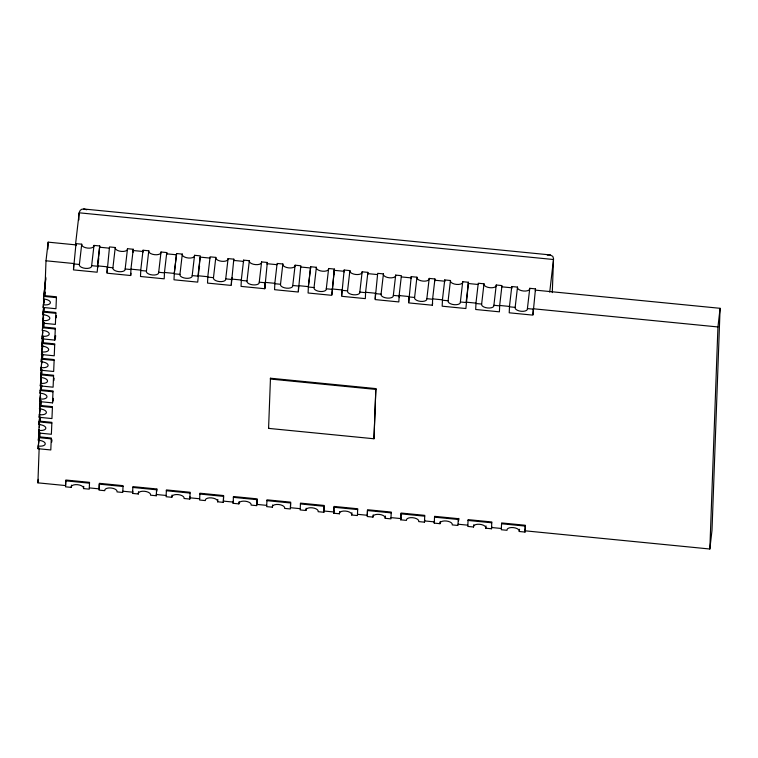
<?xml version="1.0" encoding="UTF-8"?>
<svg xmlns="http://www.w3.org/2000/svg" width="758" height="758" viewBox="0 0 758 758"><rect width="100%" height="100%" fill="white"/><g stroke="black" fill="none" stroke-linecap="round" stroke-linejoin="round"><path stroke-width="1.14" d="M39.748 432.297L39.577 436.883L51.307 438.039L50.805 449.958L38.023 448.698L39.037 438.133M38.118 446.017A6.216 2.89 6.6 0 0 45.272 443.837A6.216 2.89 6.6 0 0 38.326 440.275L39.084 431.965M40.278 417.743L40.146 421.192L51.876 422.348L51.373 434.268L38.592 433.007L39.473 423.561M38.696 430.326A6.216 2.89 6.6 0 0 45.85 428.147A6.216 2.89 6.6 0 0 38.904 424.584L39.786 415.147M40.894 400.906L40.724 405.502L52.444 406.648L51.951 418.568L39.17 417.307L40.051 407.87M39.264 414.626A6.216 2.89 6.6 0 0 46.418 412.456A6.216 2.89 6.6 0 0 39.473 408.894L40.619 397.201M40.487 393.307L39.738 401.617L52.52 402.877L53.041 398.376M39.842 398.935A6.216 2.89 6.6 0 0 46.996 396.766A6.216 2.89 6.6 0 0 40.051 393.203L40.799 384.884M42.031 369.525L41.87 374.111L53.591 375.267L53.098 387.186L40.316 385.926L41.32 375.362M40.411 383.245A6.216 2.89 6.6 0 0 47.565 381.066A6.216 2.89 6.6 0 0 40.619 377.503L41.368 369.193M42.609 353.825L42.439 358.42L54.169 359.576L53.666 371.486L40.885 370.236L42.031 358.543M40.989 367.545A6.216 2.89 6.6 0 0 48.142 365.375A6.216 2.89 6.6 0 0 41.197 361.812L42.069 352.375M43.178 338.134L43.017 342.72L54.737 343.876L54.235 355.796L41.463 354.536L42.211 346.226M41.557 351.854A6.216 2.89 6.6 0 0 48.711 349.684A6.216 2.89 6.6 0 0 41.766 346.122L42.78 335.557M55.334 335.595L54.813 340.105L42.031 338.845L42.78 330.535M42.126 336.164A6.216 2.89 6.6 0 0 49.279 333.984A6.216 2.89 6.6 0 0 42.334 330.422L43.092 322.112M44.286 307.9L44.154 311.339L55.884 312.495L55.381 324.415L42.6 323.154L43.613 312.59M42.704 320.473A6.216 2.89 6.6 0 0 49.857 318.294A6.216 2.89 6.6 0 0 42.912 314.731L43.528 307.549M75.895 244.881L48.161 242.153L46.001 260.79L44.731 295.648L56.452 296.795L55.959 308.714L43.178 307.464L43.926 299.145M43.272 304.773A6.216 2.89 6.6 0 0 50.426 302.603A6.216 2.89 6.6 0 0 43.481 299.04L45.793 277.21M89.453 483.178L65.738 480.837L65.52 486.825L71.252 487.385A6.216 2.89 6.6 0 1 77.505 484.684A6.216 2.89 6.6 0 1 83.513 488.588L89.236 489.156L89.548 482.353L65.832 480.022L65.633 485.575L37.9 482.846L39.17 447.987M52.52 402.877L53.022 390.957L41.292 389.801L41.463 385.216M54.813 340.105L55.315 328.186L43.585 327.03L43.756 322.444M47.906 249.117L48.161 242.153M99.649 247.961L99.715 245.971L93.992 245.403A6.216 2.89 6.6 0 1 87.739 248.103A6.216 2.89 6.6 0 1 81.731 244.199L75.999 243.631L73.441 269.886L97.157 272.217L99.611 247.212L109.417 248.179M73.535 269.071L73.734 263.519L46.001 260.79M75.933 245.63L75.999 243.631M78.927 219.896C78.737 216.314 78.055 208.592 83.768 208.99L550.175 254.915L552.819 256.412L553.53 258.62L552.288 292.607M133.133 252.262L133.237 249.268L127.505 248.7A6.216 2.89 6.6 0 1 121.261 251.4A6.216 2.89 6.6 0 1 115.254 247.496L109.522 246.928L106.963 273.183L130.679 275.524L130.935 273.268M107.058 272.368L107.257 266.816L97.45 265.859M130.679 275.524L130.973 269.156L140.78 270.123L140.486 276.49L164.192 278.821L164.495 272.454L174.302 273.42L173.999 279.787L197.715 282.128L200.169 257.114L209.975 258.08M132.565 493.42L132.877 486.627L156.593 488.957L156.281 495.76L150.548 495.192A6.216 2.89 6.6 0 0 144.541 491.288A6.216 2.89 6.6 0 0 138.297 493.989L132.565 493.42L132.83 491.175M142.968 252.224L143.044 250.235L148.776 250.794A6.216 2.89 6.6 0 0 154.784 254.697A6.216 2.89 6.6 0 0 161.028 252.007L166.76 252.566L166.684 254.565M176.491 255.531L176.567 253.532L182.299 254.101A6.216 2.89 6.6 0 0 188.306 258.004A6.216 2.89 6.6 0 0 194.55 255.304L200.283 255.872L197.933 276.139L192.2 275.58A6.216 2.89 6.6 0 1 185.956 278.271A6.216 2.89 6.6 0 1 179.949 274.368L174.217 273.809L176.567 253.532M189.803 499.058L190.116 492.264L166.4 489.924L166.087 496.727L171.82 497.286A6.216 2.89 6.6 0 1 178.064 494.595A6.216 2.89 6.6 0 1 184.071 498.489L189.803 499.058L190.059 496.803M233.237 502.08L223.43 501.114L223.638 495.561L199.923 493.221L199.61 500.024L205.342 500.593A6.216 2.89 6.6 0 1 211.586 497.892A6.216 2.89 6.6 0 1 217.593 501.796L223.326 502.355L223.544 496.376L199.828 494.036M231.455 279.437L225.723 278.878A6.216 2.89 6.6 0 1 219.479 281.578A6.216 2.89 6.6 0 1 213.472 277.674L207.739 277.106L210.089 256.839L215.822 257.398A6.216 2.89 6.6 0 0 221.829 261.302A6.216 2.89 6.6 0 0 228.073 258.601L233.805 259.17L231.237 285.425L207.521 283.085L207.825 276.717L198.018 275.76M231.332 284.61L231.541 279.058L241.338 280.024L241.044 286.391L264.76 288.722L265.281 284.222M233.729 261.159L233.805 259.17M233.35 497.343L257.066 499.674L256.848 505.662L251.116 505.093A6.216 2.89 6.6 0 0 245.109 501.19A6.216 2.89 6.6 0 0 238.865 503.89L233.132 503.321L233.445 496.528L257.161 498.859L256.953 504.411L266.759 505.378M243.536 262.126L243.612 260.136L249.344 260.695A6.216 2.89 6.6 0 0 255.342 264.599A6.216 2.89 6.6 0 0 261.595 261.908L267.328 262.467L267.252 264.466M264.76 288.722L267.328 262.467M264.855 287.907L265.054 282.355L274.86 283.321L274.567 289.689L298.282 292.029L300.841 265.774L295.118 265.205A6.216 2.89 6.6 0 1 288.864 267.906A6.216 2.89 6.6 0 1 282.857 264.002L277.125 263.433L274.784 283.71L280.517 284.269A6.216 2.89 6.6 0 0 286.524 288.173A6.216 2.89 6.6 0 0 292.768 285.482L298.5 286.041M268.578 428.384L270.473 378.223L375.873 388.598L373.978 438.759L268.578 428.384L268.664 427.569M298.377 291.214L298.576 285.662L308.383 286.628L308.089 292.995L331.805 295.326L334.363 269.071L328.631 268.503A6.216 2.89 6.6 0 1 322.387 271.203A6.216 2.89 6.6 0 1 316.38 267.299L310.647 266.74L308.307 287.007L314.039 287.576A6.216 2.89 6.6 0 0 320.047 291.479A6.216 2.89 6.6 0 0 326.291 288.779L332.023 289.348M310.581 268.73L310.647 266.74M357.624 509.575L333.908 507.244L333.691 513.223L339.423 513.791A6.216 2.89 6.6 0 1 345.667 511.091A6.216 2.89 6.6 0 1 351.674 514.995L357.406 515.563L357.719 508.76L334.003 506.429L333.804 511.982L323.998 511.015L324.197 505.463L300.481 503.123L300.168 509.926L305.9 510.494A6.216 2.89 6.6 0 1 312.154 507.794A6.216 2.89 6.6 0 1 318.152 511.697L323.884 512.256L324.102 506.278L300.386 503.947M331.9 294.511L334.259 270.322L344.066 271.288M334.183 274.055L334.363 269.071M367.81 274.368L367.886 272.368L362.153 271.809A6.216 2.89 6.6 0 1 355.909 274.5A6.216 2.89 6.6 0 1 349.902 270.606L344.17 270.038L341.612 296.293L365.328 298.624L365.621 292.256L375.428 293.223L375.219 298.775M341.706 295.478L341.905 289.926L332.099 288.959M344.094 272.027L344.17 270.038M375.343 293.611L381.075 294.17A6.216 2.89 6.6 0 0 387.082 298.074A6.216 2.89 6.6 0 0 393.336 295.383L399.059 295.942L401.408 275.675L395.676 275.107A6.216 2.89 6.6 0 1 389.432 277.807A6.216 2.89 6.6 0 1 383.425 273.903L377.692 273.335L375.125 299.59L398.841 301.93L399.144 295.563L408.95 296.53L408.742 302.072M373.978 438.759L375.873 388.598M424.707 519.912L424.452 522.167L418.719 521.599A6.216 2.89 6.6 0 0 412.712 517.695A6.216 2.89 6.6 0 0 406.468 520.395L400.736 519.827L400.954 513.848L424.669 516.179M434.855 280.972L434.931 278.972L429.199 278.413A6.216 2.89 6.6 0 1 422.955 281.104A6.216 2.89 6.6 0 1 416.947 277.201L411.215 276.642L408.647 302.897L432.363 305.228L432.629 302.973M411.139 278.631L411.215 276.642M424.452 522.167L424.764 515.364L401.048 513.033L400.849 518.576L391.043 517.619M432.363 305.228L432.666 298.86L442.464 299.827L442.17 306.194L465.886 308.525L468.34 283.52L478.146 284.487M434.258 523.124L434.571 516.331L458.287 518.661L457.974 525.465L452.242 524.896A6.216 2.89 6.6 0 0 446.235 520.992A6.216 2.89 6.6 0 0 439.991 523.693L434.258 523.124L434.514 520.879M444.662 281.929L444.738 279.939L450.47 280.507A6.216 2.89 6.6 0 0 456.468 284.411A6.216 2.89 6.6 0 0 462.721 281.711L468.453 282.27L468.378 284.269M491.497 528.762L491.809 521.968L468.093 519.628L467.781 526.431L473.504 526.99A6.216 2.89 6.6 0 1 479.757 524.299A6.216 2.89 6.6 0 1 485.764 528.203L491.497 528.762L491.752 526.516M511.707 288.533L511.773 286.543L517.506 287.102A6.216 2.89 6.6 0 0 523.513 291.006A6.216 2.89 6.6 0 0 529.757 288.315L535.489 288.874L535.423 290.873M535.385 290.125L720.1 308.307L711.999 530.363L709.839 549.01L525.123 530.818L525.322 525.266L501.606 522.935L501.294 529.728L507.026 530.297A6.216 2.89 6.6 0 1 513.28 527.596A6.216 2.89 6.6 0 1 519.277 531.5L525.01 532.069L525.228 526.08L501.512 523.75M535.489 288.874L532.931 315.129L509.215 312.798L509.509 306.431L499.702 305.465L499.408 311.832L475.692 309.491L475.986 303.124L466.179 302.158M533.026 314.314L533.225 308.762L717.94 326.954L709.839 549.01M43.481 299.04L45.831 278.764M43.178 307.464L44.087 299.581M44.731 295.648L45.139 292.152M44.049 303.039L44.315 300.784M42.912 314.731L43.566 309.103M42.6 323.154L43.651 314.144M43.348 319.857L43.613 317.611M42.334 330.422L43.253 322.538M42.031 338.845L42.818 332.089M43.585 327.03L44.125 322.368M41.766 346.122L42.808 337.111M41.463 354.536L42.505 345.525M43.017 342.72L43.547 338.068M42.59 347.865L42.855 345.62M41.197 361.812L42.107 353.929M40.885 370.236L41.273 366.853M41.538 364.598L41.927 361.225M42.439 358.42L42.846 354.924M40.619 377.503L41.273 371.875M40.316 385.926L41.358 376.916M41.055 382.629L41.32 380.383M40.051 393.203L40.96 385.32M39.871 400.489L40.525 394.861M41.292 389.801L41.832 385.14M39.473 408.894L39.738 406.639M39.994 404.384L40.515 399.883M39.17 417.307L40.212 408.306M40.724 405.502L41.264 400.84M40.307 410.637L40.562 408.391M38.904 424.584L39.814 416.701M38.592 433.007L38.99 429.625M39.245 427.37L39.634 423.997M40.146 421.192L40.553 417.696M38.326 440.275L38.98 434.647M38.023 448.698L39.065 439.687M39.577 436.883L39.842 434.552M56.149 317.773L56.424 315.404M37.9 482.846L38.307 479.35M55.41 338.059L55.685 335.69M53.865 380.544L54.14 378.176M53.126 400.83L53.392 398.462M51.705 442.151L51.98 439.82M75.412 245.431L79.183 212.809L553.492 259.511L549.721 292.133M99.715 245.971L97.375 266.238L91.642 265.67A6.216 2.89 6.6 0 1 85.398 268.37A6.216 2.89 6.6 0 1 79.391 264.466L81.731 244.199M91.642 265.67L93.992 245.403M71.252 487.385L71.517 485.129M97.678 267.716L97.934 265.461M98.464 260.923L98.73 258.592M83.513 488.588L83.768 486.342M133.237 249.268L130.897 269.535L125.165 268.976A6.216 2.89 6.6 0 1 118.921 271.667A6.216 2.89 6.6 0 1 112.914 267.773L115.254 247.496M125.165 268.976L127.505 248.7M143.044 250.235L140.704 270.502L146.427 271.07A6.216 2.89 6.6 0 0 152.434 274.974A6.216 2.89 6.6 0 0 158.687 272.274L164.42 272.842L166.76 252.566M146.427 271.07L148.776 250.794M158.687 272.274L161.028 252.007M138.297 493.989L138.562 491.734M174.302 273.42L176.453 254.783L166.646 253.816M179.949 274.368L182.299 254.101M156.281 495.76L156.546 493.505M156.802 491.25L157.067 489.005M192.2 275.58L194.55 255.304M171.82 497.286L172.075 495.031M199.297 268.493L199.562 266.162M213.472 277.674L215.822 257.398M225.723 278.878L228.073 258.601M231.891 279.797L232.147 277.542M243.612 260.136L241.262 280.403L246.994 280.972A6.216 2.89 6.6 0 0 253.001 284.875A6.216 2.89 6.6 0 0 259.245 282.175L264.978 282.743M217.593 501.796L217.849 499.541M246.994 280.972L249.344 260.695M223.326 502.355L223.582 500.109M233.132 503.321L233.388 501.076M259.245 282.175L261.595 261.908M238.865 503.89L239.121 501.635M280.517 284.269L282.857 264.002M270.473 378.223L270.379 379.038L375.779 389.413M292.768 285.482L295.118 265.205M300.282 508.675L290.475 507.708L290.674 502.166L266.968 499.825L266.655 506.628L272.378 507.187L272.643 504.932M308.383 286.628L310.543 267.981L300.736 267.015M314.039 287.576L316.38 267.299M326.291 288.779L328.631 268.503M305.9 510.494L306.166 508.239M367.886 272.368L365.546 292.645L359.813 292.076A6.216 2.89 6.6 0 1 353.56 294.777A6.216 2.89 6.6 0 1 347.562 290.873L349.902 270.606M323.884 512.256L324.405 507.519M333.691 513.223L333.956 510.977M359.813 292.076L362.153 271.809M339.423 513.791L339.688 511.536M351.674 514.995L351.939 512.749M381.075 294.17L383.425 273.903M393.336 295.383L395.676 275.107M391.147 512.882L367.431 510.541L367.213 516.53L372.945 517.089L373.201 514.843M399.343 297.619L399.627 295.175M357.52 514.312L367.327 515.279L367.526 509.727L391.242 512.067L390.929 518.86L385.197 518.301L385.462 516.046M434.931 278.972L432.581 299.249L426.849 298.68A6.216 2.89 6.6 0 1 420.605 301.381A6.216 2.89 6.6 0 1 414.598 297.477L416.947 277.201M400.736 519.827L400.991 517.572M426.849 298.68L429.199 278.413M444.738 279.939L442.388 300.206L448.12 300.774A6.216 2.89 6.6 0 0 454.127 304.678A6.216 2.89 6.6 0 0 460.371 301.978L466.104 302.546L468.453 282.27M448.12 300.774L450.47 280.507M460.371 301.978L462.721 281.711M439.991 523.693L440.246 521.438M481.643 304.072L483.983 283.805L478.26 283.236L475.91 303.513L481.643 304.072A6.216 2.89 6.6 0 0 487.65 307.975A6.216 2.89 6.6 0 0 493.894 305.284L499.626 305.844L501.976 285.576L496.244 285.008A6.216 2.89 6.6 0 1 489.99 287.708A6.216 2.89 6.6 0 1 483.983 283.805M458.486 520.718L458.751 518.387M458.495 520.954L458.751 518.709M493.894 305.284L496.244 285.008M473.504 526.99L473.769 524.744M511.773 286.543L509.433 306.81L515.165 307.378A6.216 2.89 6.6 0 0 521.172 311.282A6.216 2.89 6.6 0 0 527.416 308.582L533.149 309.15M485.764 528.203L486.02 525.948M515.165 307.378L517.506 287.102M527.416 308.582L529.757 288.315M519.277 531.5L519.543 529.245M525.01 532.069L525.275 529.814M717.94 326.954L720.1 308.307M547.304 255.124L550.175 254.915M133.133 250.519L142.93 251.476M233.691 260.42L243.498 261.387M267.214 263.718L277.021 264.684M367.782 273.619L377.579 274.586M401.295 276.916L411.101 277.883M434.817 280.223L444.624 281.19M501.862 286.818L511.669 287.784M73.659 263.907L79.391 264.466M107.181 267.204L112.914 267.773M341.83 290.305L347.562 290.873M408.865 296.909L414.598 297.477M43.585 296.359L56.357 297.619M43.007 312.05L55.789 313.31M42.439 327.74L55.22 329M41.861 343.44L54.642 344.691M41.292 359.131L54.074 360.391M40.724 374.822L53.496 376.082M40.146 390.512L52.927 391.772M39.577 406.212L52.349 407.472M38.999 421.903L51.781 423.163M38.431 437.593L51.212 438.854M122.976 486.475L99.26 484.135L99.042 490.123L104.775 490.682A6.216 2.89 6.6 0 1 111.019 487.991A6.216 2.89 6.6 0 1 117.026 491.895L122.758 492.454L123.071 485.66L99.355 483.32L99.156 488.872L89.349 487.906M132.783 487.441L156.499 489.772M166.305 490.739L190.021 493.079M266.873 500.64L290.589 502.98L290.361 508.959L284.638 508.4A6.216 2.89 6.6 0 0 278.631 504.496A6.216 2.89 6.6 0 0 272.378 507.187M434.476 517.145L458.192 519.476M467.999 520.443L491.715 522.783M122.872 491.212L132.678 492.179M156.394 494.51L166.201 495.476M189.917 497.807L199.714 498.773M424.556 520.917L434.362 521.883M458.078 524.214L467.885 525.18M491.601 527.521L501.408 528.478M83.768 208.99L86.744 209.776M372.945 517.089A6.216 2.89 6.6 0 1 379.19 514.398A6.216 2.89 6.6 0 1 385.197 518.301"/></g></svg>
